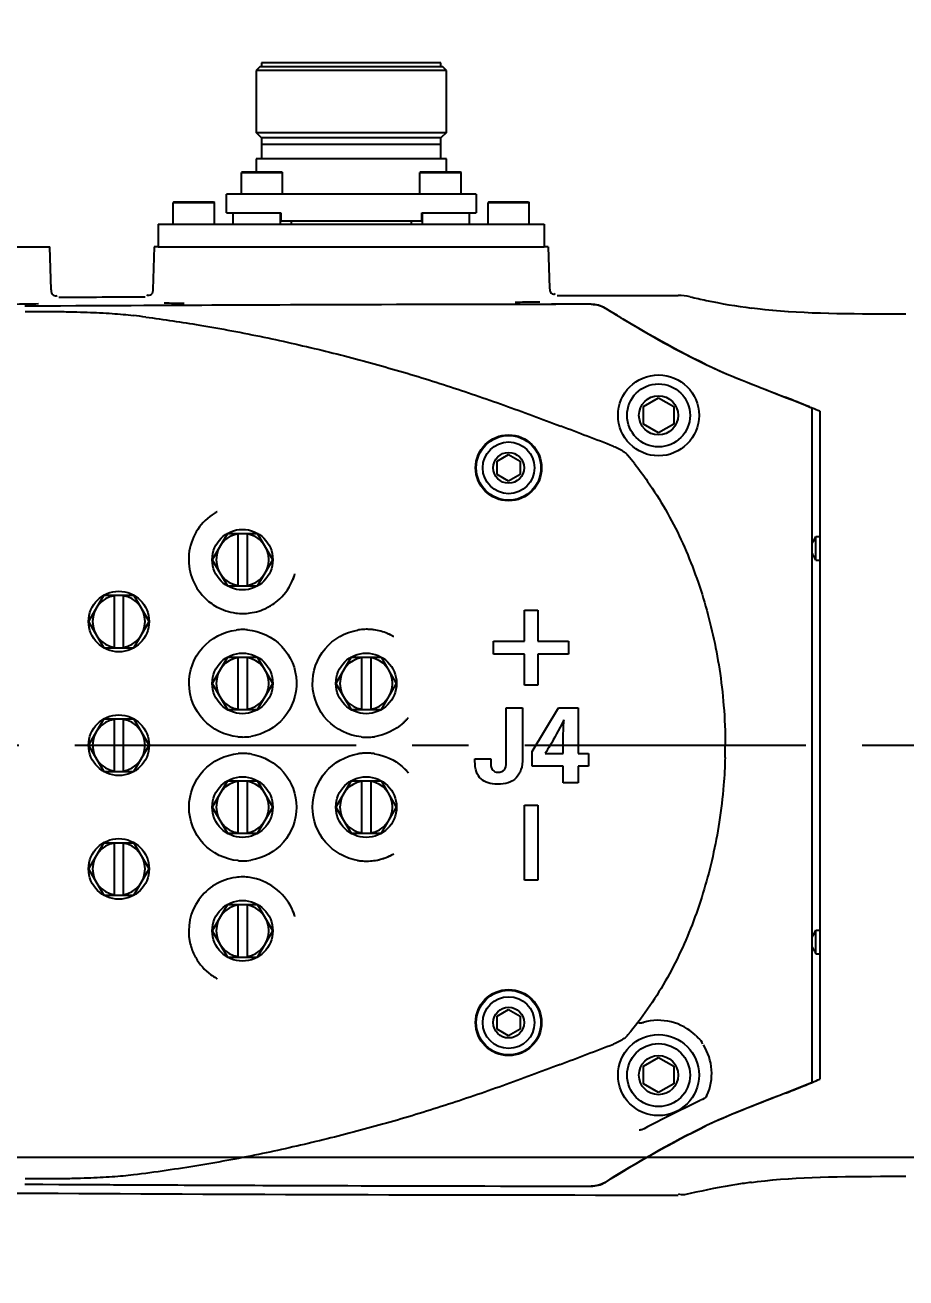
# Model space of a CAD drawing. Header units: millimetres. Extents: x 5828 to 6704, y 123 to 421.
# Drawn here: x 6401.25 to 6407.12, y 273.1 to 281.46 of the extents above; entities that cross this region are included whole.
import ezdxf
from ezdxf import colors
from ezdxf.entities.mleader import LeaderData, LeaderLine
from ezdxf.math import Vec2, Vec3

# ---------------------------------------------------------------- set-up
doc = ezdxf.new("R2010")
doc.units = ezdxf.units.MM
doc.linetypes.add('BANKLINE1', pattern=[5.5, 4, -1.5])
doc.linetypes.add('CENTER', pattern=[0.6, 0.375, -0.075, 0.075, -0.075])
for name, color, linetype in [('00_COMPONENTS', 7, 'BANKLINE1'), ('DIM', 7, 'Continuous'), ('外形图', 7, 'Continuous')]:
    doc.layers.add(name, color=color, linetype=linetype)
doc.styles.add('微软雅黑', font='msyh.ttc', dxfattribs={"height": 2.1})
doc.dimstyles.new('尺寸标注_1_20比例', dxfattribs={"dimtxt": 2.1, "dimasz": 1.7, "dimexe": 0.5, "dimexo": 0.4, "dimgap": 0.5, "dimtad": 1, "dimdec": 1, "dimlfac": 20, "dimdsep": 46, "dimtxsty": '微软雅黑', "dimcen": 0.09, "dimadec": 0, "dimazin": 0, "dimtp": 0.01, "dimtm": 0.01, "dimtfac": 1, "dimtdec": 1, "dimtofl": 0, "dimtmove": 0, "dimatfit": 3, "dimfxl": 1, "dimtolj": 1, "dimarcsym": 0})

# ---------------------------------------------------------------- blocks, each defined once
blk = doc.blocks.new('*D1546')
at = {"layer": 'Defpoints', "color": 0}
for p in [(6412.7723, 273.903), (6388.418, 254.4027), (6413.8205, 254.4027)]:
    blk.add_point(p, dxfattribs=at)
at = {"layer": 'DIM', "color": 0, "linetype": 'ByBlock', "lineweight": -2, "ltscale": 20}
for p, q in [((6412.3723, 273.903), (6387.918, 273.903)), ((6388.418, 272.203), (6388.418, 256.1027)), ((6413.4205, 254.4027), (6387.918, 254.4027))]:
    blk.add_line(p, q, dxfattribs=at)
at = {"layer": 'DIM', "color": 0}
for points in [[(6388.7013, 272.203), (6388.1347, 272.203), (6388.418, 273.903)], [(6388.1347, 256.1027), (6388.7013, 256.1027), (6388.418, 254.4027)]]:
    blk.add_solid(points, dxfattribs=at)
at = {"layer": 'DIM', "color": 0, "insert": (6386.8328, 264.1528), "char_height": 2.1, "attachment_point": 5, "rotation": 90, "style": '微软雅黑'}
blk.add_mtext('\\A1;390', dxfattribs=at)
blk = doc.blocks.new('*D1556')
at = {"layer": 'Defpoints', "color": 0}
for p in [(6382.8208, 278.3776), (6421.5708, 223.051), (6421.5708, 206.9092)]:
    blk.add_point(p, dxfattribs=at)
at = {"layer": 'DIM', "color": 0, "linetype": 'ByBlock', "lineweight": -2, "ltscale": 20}
for p, q in [((6382.8208, 277.9776), (6382.8208, 206.4092)), ((6421.5708, 222.651), (6421.5708, 206.4092)), ((6384.5208, 206.9092), (6419.8708, 206.9092))]:
    blk.add_line(p, q, dxfattribs=at)
at = {"layer": 'DIM', "color": 0}
for points in [[(6384.5208, 207.1925), (6384.5208, 206.6258), (6382.8208, 206.9092)], [(6419.8708, 206.6258), (6419.8708, 207.1925), (6421.5708, 206.9092)]]:
    blk.add_solid(points, dxfattribs=at)
at = {"layer": 'DIM', "color": 0, "insert": (6402.1958, 208.4775), "char_height": 2.1, "attachment_point": 5, "style": '微软雅黑'}
blk.add_mtext('\\A1;775', dxfattribs=at)

msp = doc.modelspace()

# ---------------------------------------------------------------- linework, layer by layer
at = {"layer": '外形图', "linetype": 'Continuous'}
for p, q in [((6402.8108, 281.1776), (6402.7858, 281.1526)), ((6404.0308, 281.1776), (6402.8108, 281.1776)), ((6402.8233, 281.2026), (6402.8233, 281.1776)), ((6404.0183, 281.2026), (6402.8233, 281.2026)), ((6404.0183, 281.1776), (6404.0183, 281.2026)), ((6404.0558, 281.1526), (6404.0308, 281.1776)), ((6402.7858, 281.1526), (6402.7858, 280.7401)), ((6404.0558, 281.1526), (6402.7858, 281.1526)), ((6404.0558, 280.7401), (6404.0558, 281.1526)), ((6402.8233, 280.7026), (6402.7858, 280.7401)), ((6402.7858, 280.7401), (6404.0558, 280.7401)), ((6402.8233, 280.7026), (6402.8233, 280.5626)), ((6404.0183, 280.7026), (6402.8233, 280.7026)), ((6404.0558, 280.7401), (6404.0183, 280.7026)), ((6404.0183, 280.5626), (6404.0183, 280.7026)), ((6404.0183, 280.6591), (6402.8233, 280.6591)), ((6402.7858, 280.5626), (6402.7858, 280.4776)), ((6404.0558, 280.5626), (6402.7858, 280.5626)), ((6404.0558, 280.4776), (6404.0558, 280.5626)), ((6402.6933, 280.4776), (6402.6883, 280.4726)), ((6402.6883, 280.3276), (6402.6883, 280.4726)), ((6402.6883, 280.4726), (6402.9633, 280.4726)), ((6402.6933, 280.4776), (6402.9583, 280.4776)), ((6402.9583, 280.4776), (6402.9633, 280.4726)), ((6402.9633, 280.3276), (6402.9633, 280.4726)), ((6403.8833, 280.4776), (6403.8783, 280.4726)), ((6403.8783, 280.3276), (6403.8783, 280.4726)), ((6403.8783, 280.4726), (6404.1533, 280.4726)), ((6403.8833, 280.4776), (6404.1483, 280.4776)), ((6404.1483, 280.4776), (6404.1533, 280.4726)), ((6404.1533, 280.3276), (6404.1533, 280.4726)), ((6402.2383, 280.2776), (6402.2333, 280.2726)), ((6402.2333, 280.1276), (6402.2333, 280.2726)), ((6402.2333, 280.2726), (6402.5083, 280.2726)), ((6402.2383, 280.2776), (6402.5033, 280.2776)), ((6402.5033, 280.2776), (6402.5083, 280.2726)), ((6402.5083, 280.1276), (6402.5083, 280.2726)), ((6402.5883, 280.2026), (6402.5883, 280.3276)), ((6404.2533, 280.3276), (6402.5883, 280.3276)), ((6404.2533, 280.3276), (6404.2533, 280.2026)), ((6404.3383, 280.2776), (6404.3333, 280.2726)), ((6404.3333, 280.1276), (6404.3333, 280.2726)), ((6404.3333, 280.2726), (6404.6083, 280.2726)), ((6404.3383, 280.2776), (6404.6033, 280.2776)), ((6404.6033, 280.2776), (6404.6083, 280.2726)), ((6404.6083, 280.1276), (6404.6083, 280.2726)), ((6402.5883, 280.2026), (6402.9508, 280.2026)), ((6402.6333, 280.1276), (6402.6333, 280.2026)), ((6402.9458, 280.2026), (6402.9458, 280.1276)), ((6402.9508, 280.2026), (6402.9508, 280.1501)), ((6403.8908, 280.1501), (6403.8908, 280.2026)), ((6403.8908, 280.2026), (6404.2533, 280.2026)), ((6403.8958, 280.1276), (6403.8958, 280.2026)), ((6404.2083, 280.2026), (6404.2083, 280.1276)), ((6402.1333, 280.1276), (6402.1333, 279.9776)), ((6402.1333, 280.1276), (6404.7083, 280.1276)), ((6402.9508, 280.1501), (6403.8908, 280.1501)), ((6403.0208, 280.1501), (6403.0208, 280.1276)), ((6403.8208, 280.1501), (6403.8208, 280.1276)), ((6404.7083, 280.1276), (6404.7083, 279.9776)), ((6400.6322, 279.9776), (6401.4095, 279.9776)), ((6401.4196, 279.6888), (6401.4095, 279.9776)), ((6402.1072, 279.9776), (6402.0972, 279.6918)), ((6402.1333, 279.9776), (6402.1072, 279.9776)), ((6402.1333, 279.9776), (6404.7083, 279.9776)), ((6402.1715, 279.9776), (6404.6702, 279.9776)), ((6404.7345, 279.9776), (6404.7083, 279.9776)), ((6404.7345, 279.9776), (6404.7441, 279.7003)), ((6404.7942, 279.652), (6405.6025, 279.6526)), ((6405.0209, 279.5934), (6404.87, 279.5932)), ((6406.1311, 279.5627), (6406.0896, 279.5679)), ((6406.1811, 279.5571), (6406.1309, 279.5628)), ((6406.232, 279.5521), (6406.1806, 279.5572)), ((6406.2841, 279.5476), (6406.2315, 279.5521)), ((6406.3365, 279.5437), (6406.2835, 279.5476)), ((6406.3892, 279.5404), (6406.3358, 279.5438)), ((6406.4425, 279.5375), (6406.3885, 279.5404)), ((6406.4963, 279.5352), (6406.4417, 279.5376)), ((6406.5507, 279.5333), (6406.4955, 279.5352)), ((6406.6057, 279.5317), (6406.5497, 279.5333)), ((6406.6613, 279.5305), (6406.6047, 279.5317)), ((6406.7177, 279.5296), (6406.6602, 279.5305)), ((6406.7749, 279.5289), (6406.7166, 279.5296)), ((6406.8329, 279.5284), (6406.7737, 279.5289)), ((6406.8918, 279.5281), (6406.8316, 279.5284)), ((6406.9515, 279.5279), (6406.8904, 279.5281)), ((6407.012, 279.5278), (6406.95, 279.5279)), ((6407.1208, 279.5276), (6407.0104, 279.5278)), ((6405.3696, 278.9111), (6405.4708, 278.9696)), ((6405.4708, 278.9696), (6405.5721, 278.9111)), ((6406.311, 278.976), (6406.3184, 278.9731)), ((6405.3696, 278.7942), (6405.3696, 278.9111)), ((6405.5721, 278.9111), (6405.5721, 278.7942)), ((6406.4958, 274.4042), (6406.4958, 278.9011)), ((6406.5458, 278.8799), (6406.5458, 274.4254)), ((6405.4708, 278.7357), (6405.3696, 278.7942)), ((6405.5721, 278.7942), (6405.4708, 278.7357)), ((6404.3946, 278.5467), (6404.4708, 278.5907)), ((6404.4708, 278.5907), (6404.5471, 278.5467)), ((6404.3946, 278.4586), (6404.3946, 278.5467)), ((6404.5471, 278.5467), (6404.5471, 278.4586)), ((6404.4708, 278.4146), (6404.3946, 278.4586)), ((6404.5471, 278.4586), (6404.4708, 278.4146)), ((6402.5948, 278.0651), (6402.4937, 277.8901)), ((6402.5948, 278.0651), (6402.7968, 278.0651)), ((6402.6658, 277.7151), (6402.6658, 278.0651)), ((6402.7258, 278.0651), (6402.7258, 277.7151)), ((6402.8979, 277.8901), (6402.7968, 278.0651)), ((6406.5208, 277.886), (6406.5208, 278.0443)), ((6406.5208, 278.0443), (6406.5458, 278.0443)), ((6402.4937, 277.8901), (6402.5948, 277.7151)), ((6402.7968, 277.7151), (6402.8979, 277.8901)), ((6406.5208, 277.886), (6406.5458, 277.886)), ((6402.5948, 277.7151), (6402.7968, 277.7151)), ((6401.7698, 277.6526), (6401.6687, 277.4776)), ((6401.7698, 277.6526), (6401.9718, 277.6526)), ((6401.8408, 277.3026), (6401.8408, 277.6526)), ((6401.9008, 277.6526), (6401.9008, 277.3026)), ((6402.0729, 277.4776), (6401.9718, 277.6526)), ((6404.5758, 277.3461), (6404.5758, 277.5526)), ((6404.5758, 277.5526), (6404.6658, 277.5526)), ((6404.6658, 277.5526), (6404.6658, 277.3461)), ((6401.6687, 277.4776), (6401.7698, 277.3026)), ((6401.9718, 277.3026), (6402.0729, 277.4776)), ((6404.3708, 277.2592), (6404.3708, 277.3461)), ((6404.3708, 277.3461), (6404.5758, 277.3461)), ((6404.6658, 277.3461), (6404.8708, 277.3461)), ((6404.8708, 277.3461), (6404.8708, 277.2592)), ((6401.7698, 277.3026), (6401.9718, 277.3026)), ((6404.5758, 277.2592), (6404.3708, 277.2592)), ((6404.5758, 277.0526), (6404.5758, 277.2592)), ((6404.6658, 277.2592), (6404.6658, 277.0526)), ((6404.8708, 277.2592), (6404.6658, 277.2592)), ((6402.5948, 277.2401), (6402.4937, 277.0651)), ((6402.5948, 277.2401), (6402.7968, 277.2401)), ((6402.6658, 276.8901), (6402.6658, 277.2401)), ((6402.7258, 277.2401), (6402.7258, 276.8901)), ((6402.8979, 277.0651), (6402.7968, 277.2401)), ((6403.4198, 277.2401), (6403.3187, 277.0651)), ((6403.4198, 277.2401), (6403.6218, 277.2401)), ((6403.4908, 276.8901), (6403.4908, 277.2401)), ((6403.5508, 277.2401), (6403.5508, 276.8901)), ((6403.7229, 277.0651), (6403.6218, 277.2401)), ((6402.4937, 277.0651), (6402.5948, 276.8901)), ((6402.7968, 276.8901), (6402.8979, 277.0651)), ((6403.3187, 277.0651), (6403.4198, 276.8901)), ((6403.6218, 276.8901), (6403.7229, 277.0651)), ((6404.6658, 277.0526), (6404.5758, 277.0526)), ((6402.5948, 276.8901), (6402.7968, 276.8901)), ((6403.4198, 276.8901), (6403.6218, 276.8901)), ((6404.4554, 276.5402), (6404.4554, 276.9026)), ((6404.4554, 276.9026), (6404.5641, 276.9026)), ((6404.5641, 276.9026), (6404.5641, 276.5687)), ((6404.6274, 276.6116), (6404.8036, 276.9026)), ((6404.8036, 276.9026), (6404.9349, 276.9026)), ((6404.9349, 276.9026), (6404.9349, 276.598)), ((6401.7698, 276.8276), (6401.6687, 276.6526)), ((6401.7698, 276.8276), (6401.9718, 276.8276)), ((6401.8408, 276.4776), (6401.8408, 276.8276)), ((6401.9008, 276.8276), (6401.9008, 276.4776)), ((6402.0729, 276.6526), (6401.9718, 276.8276)), ((6404.8349, 276.598), (6404.8349, 276.6864)), ((6401.6687, 276.6526), (6401.7698, 276.4776)), ((6401.9718, 276.4776), (6402.0729, 276.6526)), ((6404.6274, 276.513), (6404.6274, 276.6116)), ((6404.7152, 276.598), (6404.8349, 276.598)), ((6404.9349, 276.598), (6405.0038, 276.598)), ((6405.0038, 276.598), (6405.0038, 276.513)), ((6404.2458, 276.5461), (6404.2458, 276.5618)), ((6404.2458, 276.5618), (6404.352, 276.5618)), ((6404.352, 276.5618), (6404.3513, 276.544)), ((6404.8349, 276.513), (6404.6274, 276.513)), ((6404.8349, 276.4026), (6404.8349, 276.513)), ((6404.9349, 276.513), (6404.9349, 276.4026)), ((6405.0038, 276.513), (6404.9349, 276.513)), ((6401.7698, 276.4776), (6401.9718, 276.4776)), ((6402.5948, 276.4151), (6402.4937, 276.2401)), ((6402.5948, 276.4151), (6402.7968, 276.4151)), ((6402.6658, 276.0651), (6402.6658, 276.4151)), ((6402.7258, 276.4151), (6402.7258, 276.0651)), ((6402.8979, 276.2401), (6402.7968, 276.4151)), ((6403.4198, 276.4151), (6403.3187, 276.2401)), ((6403.4198, 276.4151), (6403.6218, 276.4151)), ((6403.4908, 276.0651), (6403.4908, 276.4151)), ((6403.5508, 276.4151), (6403.5508, 276.0651)), ((6403.7229, 276.2401), (6403.6218, 276.4151)), ((6404.9349, 276.4026), (6404.8349, 276.4026)), ((6404.5758, 275.7526), (6404.5758, 276.2526)), ((6404.5758, 276.2526), (6404.6658, 276.2526)), ((6404.6658, 276.2526), (6404.6658, 275.7526)), ((6402.4937, 276.2401), (6402.5948, 276.0651)), ((6402.7968, 276.0651), (6402.8979, 276.2401)), ((6403.3187, 276.2401), (6403.4198, 276.0651)), ((6403.6218, 276.0651), (6403.7229, 276.2401)), ((6401.7698, 276.0026), (6401.6687, 275.8276)), ((6401.7698, 276.0026), (6401.9718, 276.0026)), ((6401.8408, 275.6526), (6401.8408, 276.0026)), ((6401.9008, 276.0026), (6401.9008, 275.6526)), ((6402.0729, 275.8276), (6401.9718, 276.0026)), ((6402.5948, 276.0651), (6402.7968, 276.0651)), ((6403.4198, 276.0651), (6403.6218, 276.0651)), ((6401.6687, 275.8276), (6401.7698, 275.6526)), ((6401.9718, 275.6526), (6402.0729, 275.8276)), ((6404.6658, 275.7526), (6404.5758, 275.7526)), ((6401.7698, 275.6526), (6401.9718, 275.6526)), ((6402.5948, 275.5901), (6402.4937, 275.4151)), ((6402.5948, 275.5901), (6402.7968, 275.5901)), ((6402.6658, 275.2401), (6402.6658, 275.5901)), ((6402.7258, 275.5901), (6402.7258, 275.2401)), ((6402.8979, 275.4151), (6402.7968, 275.5901)), ((6402.4937, 275.4151), (6402.5948, 275.2401)), ((6402.7968, 275.2401), (6402.8979, 275.4151)), ((6406.5208, 275.261), (6406.5208, 275.4193)), ((6406.5208, 275.4193), (6406.5458, 275.4193)), ((6406.5208, 275.261), (6406.5458, 275.261)), ((6402.5948, 275.2401), (6402.7968, 275.2401)), ((6404.3946, 274.8467), (6404.4708, 274.8907)), ((6404.3946, 274.7586), (6404.3946, 274.8467)), ((6404.4708, 274.8907), (6404.5471, 274.8467)), ((6404.5471, 274.8467), (6404.5471, 274.7586)), ((6404.4708, 274.7146), (6404.3946, 274.7586)), ((6404.5471, 274.7586), (6404.4708, 274.7146)), ((6405.3696, 274.5111), (6405.4708, 274.5696)), ((6405.3696, 274.3942), (6405.3696, 274.5111)), ((6405.4708, 274.5696), (6405.5721, 274.5111)), ((6405.5721, 274.5111), (6405.5721, 274.3942)), ((6405.4708, 274.3357), (6405.3696, 274.3942)), ((6405.5721, 274.3942), (6405.4708, 274.3357)), ((6406.3177, 274.3319), (6406.3099, 274.3288)), ((6405.7483, 274.2826), (6405.7358, 274.2767)), ((6406.2835, 273.7576), (6406.3358, 273.7615)), ((6406.3358, 273.7615), (6406.3892, 273.7649)), ((6406.4417, 273.7677), (6406.4955, 273.7701)), ((6406.4955, 273.7701), (6406.5507, 273.772)), ((6406.5497, 273.772), (6406.6057, 273.7736)), ((6406.6047, 273.7735), (6406.6613, 273.7748)), ((6406.6602, 273.7748), (6406.7177, 273.7757)), ((6406.7166, 273.7757), (6406.7749, 273.7764)), ((6406.7737, 273.7764), (6406.8329, 273.7768)), ((6406.8316, 273.7768), (6406.8918, 273.7772)), ((6406.8904, 273.7772), (6406.9515, 273.7774)), ((6406.95, 273.7774), (6407.012, 273.7775)), ((6407.0104, 273.7775), (6407.1197, 273.7776)), ((6404.87, 273.7121), (6405.0209, 273.7119))]:
    msp.add_line(p, q, dxfattribs=at)
at = {"layer": '外形图', "linetype": 'CENTER', "ltscale": 5}
msp.add_line((6380.5779, 276.6526), (6420.9722, 276.6526), dxfattribs=at)
at = {"layer": '外形图', "linetype": 'Continuous'}
for points in [[(6405.3371, 274.8026), (6405.3382, 274.8017), (6405.3394, 274.801), (6405.3407, 274.8005), (6405.3421, 274.8002), (6405.3436, 274.8001), (6405.3452, 274.8), (6405.3468, 274.8001), (6405.3485, 274.8002), (6405.3503, 274.8003), (6405.3521, 274.8006), (6405.354, 274.8009), (6405.356, 274.8012), (6405.3581, 274.8016), (6405.3602, 274.8021), (6405.3623, 274.8026), (6405.3646, 274.8031), (6405.3669, 274.8037), (6405.3692, 274.8044)], [(6405.3754, 274.0948), (6405.3645, 274.0902), (6405.359, 274.0882), (6405.3533, 274.0866), (6405.3475, 274.0855), (6405.3417, 274.0848)], [(6406.0896, 273.7373), (6406.1311, 273.7425), (6406.1811, 273.7481), (6406.232, 273.7532)], [(6406.1309, 273.7425), (6406.1806, 273.7481), (6406.2315, 273.7531)], [(6406.2315, 273.7531), (6406.2841, 273.7577), (6406.3365, 273.7616)], [(6406.3885, 273.7649), (6406.4425, 273.7677), (6406.4963, 273.7701)]]:
    msp.add_lwpolyline(points, dxfattribs=at)
for centre, radius in [((6405.4708, 278.8526), 0.27), ((6405.4708, 278.8526), 0.21), ((6405.4708, 278.8526), 0.1309), ((6404.4708, 278.5026), 0.22), ((6404.4708, 278.5026), 0.2157), ((6404.4708, 278.5026), 0.1725), ((6404.4708, 278.5026), 0.1026), ((6402.6958, 277.8901), 0.2021), ((6401.8708, 277.4776), 0.2021), ((6402.6958, 277.0651), 0.2021), ((6403.5208, 277.0651), 0.2021), ((6401.8708, 276.6526), 0.2021), ((6402.6958, 276.2401), 0.2021), ((6403.5208, 276.2401), 0.2021), ((6401.8708, 275.8276), 0.2021), ((6402.6958, 275.4151), 0.2021), ((6404.4708, 274.8026), 0.22), ((6404.4708, 274.8026), 0.2157), ((6404.4708, 274.8026), 0.1725), ((6404.4708, 274.8026), 0.1026), ((6405.4708, 274.4526), 0.27), ((6405.4708, 274.4526), 0.21), ((6405.4708, 274.4526), 0.1309)]:
    msp.add_circle(centre, radius, dxfattribs=at)
for centre, radius, start, end in [((6405.802, -491.9802), 771.5739, 90.0580024, 90.3384002), ((6405.8089, -493.6732), 773.267, 90.0695725, 90.3381717), ((6402.2813, 286.6284), 7.0268, 269.11579, 270.19713), ((6405.6024, 279.3041), 0.3485, 76.83003, 89.99945), ((6400.5906, 268.413), 11.1907, 82.5019, 82.93052), ((6411.4456, 289.7701), 12.0069, 238.17834, 238.83648), ((6402.6646, 269.7051), 9.9622, 67.53026, 68.48402), ((6403.9794, 272.9052), 6.5026, 67.23124, 67.4589), ((6404.2987, 273.6644), 5.6789, 66.69088, 67.23727), ((6348.4633, 130.9568), 158.2016, 68.994932, 69.13112), ((6403.282, 276.9335), 2.5815, 38.23891, 39.77609), ((6402.6978, 277.892), 0.3609, 124.37368, 224.69742), ((6402.6973, 277.8928), 0.36, 119.68963, 124.38356), ((6402.6735, 277.9322), 0.314, 118.68966, 119.47878), ((6402.6741, 277.9311), 0.3153, 117.89871, 118.68967), ((6402.6958, 277.8901), 0.175, 99.87089, 260.12911), ((6402.6958, 277.8901), 0.175, 279.87089, 80.12911), ((6402.6965, 277.8923), 0.3616, 335.41114, 342.7597), ((6402.6958, 277.8901), 0.3616, 338.54723, 343.11307), ((6402.7325, 277.88), 0.3236, 342.94174, 343.57587), ((6402.7308, 277.8805), 0.3253, 343.57632, 344.74782), ((6401.8708, 277.4776), 0.175, 99.87089, 260.12911), ((6401.8708, 277.4776), 0.175, 279.87089, 80.12911), ((6402.6986, 277.8933), 0.3624, 224.74744, 241.04113), ((6402.6971, 277.8924), 0.3612, 296.54242, 301.03921), ((6402.6973, 277.892), 0.3608, 301.04668, 309.988), ((6402.6974, 277.8932), 0.362, 262.65752, 277.78652), ((6402.6967, 277.8939), 0.3627, 277.87999, 296.48006), ((6402.6975, 277.0653), 0.3585, 90.2683, 97.22579), ((6402.6974, 277.0666), 0.3572, 85.08865, 90.24758), ((6403.5233, 277.0659), 0.3597, 97.02561, 99.38506), ((6403.5233, 277.0653), 0.3603, 90.39958, 97.02283), ((6403.5233, 277.0655), 0.3601, 86.28945, 90.39477), ((6403.5233, 277.0657), 0.3599, 84.15847, 86.29013), ((6403.5233, 277.0658), 0.3598, 81.98454, 84.15778), ((6403.5229, 277.0642), 0.3614, 67.3046, 81.95529), ((6403.5232, 277.0653), 0.3603, 61.63408, 67.27502), ((6403.5208, 277.0651), 0.3616, 61.32035, 66.10028), ((6403.5359, 277.0909), 0.3318, 60.93911, 61.47486), ((6403.5351, 277.0894), 0.3334, 59.49785, 60.93839), ((6402.6958, 277.0651), 0.175, 99.87089, 260.12911), ((6402.6958, 277.0651), 0.175, 279.87089, 80.12911), ((6403.5208, 277.0651), 0.175, 99.87089, 260.12911), ((6403.5208, 277.0651), 0.175, 279.87089, 80.12911), ((6403.5465, 277.0443), 0.3285, 319.21759, 319.78757), ((6403.5448, 277.0458), 0.3308, 319.78846, 321.15058), ((6401.8708, 276.6526), 0.175, 99.87089, 260.12911), ((6401.8708, 276.6526), 0.175, 279.87089, 80.12911), ((6403.5228, 277.0662), 0.3607, 312.9756, 315.95267), ((6403.5208, 277.0651), 0.3616, 315.262, 319.37672), ((6403.5236, 277.0654), 0.3597, 315.95167, 319.05548), ((6402.6975, 277.0648), 0.3573, 264.57753, 269.72225), ((6402.6974, 277.0664), 0.359, 269.74597, 278.55761), ((6403.5234, 277.0649), 0.3593, 264.17009, 269.58664), ((6403.5233, 277.065), 0.3594, 269.59863, 270.31309), ((6403.5233, 277.066), 0.3604, 270.31683, 278.46333), ((6402.6975, 276.2404), 0.3574, 90.27375, 94.78951), ((6402.6974, 276.2404), 0.3574, 85.47522, 90.25897), ((6402.6973, 276.2379), 0.3599, 80.8172, 85.47878), ((6403.5235, 276.2381), 0.3616, 94.98391, 99.37922), ((6403.5234, 276.2402), 0.3594, 90.40811, 94.98702), ((6403.5233, 276.2402), 0.3595, 85.97692, 90.39504), ((6403.5232, 276.2382), 0.3614, 81.64427, 85.97951), ((6402.6938, 276.6509), 3.2217, 358.56879, 0.03036), ((6403.5226, 276.2389), 0.3611, 44.72646, 48.57179), ((6403.5208, 276.2401), 0.3616, 40.6233, 44.73817), ((6403.5236, 276.2399), 0.3597, 40.94731, 44.72807), ((6403.5458, 276.2604), 0.3294, 40.22216, 40.78137), ((6403.5443, 276.2591), 0.3314, 38.82058, 40.22134), ((6402.6958, 276.2401), 0.175, 99.87089, 260.12911), ((6402.6958, 276.2401), 0.175, 279.87089, 80.12911), ((6403.5208, 276.2401), 0.175, 99.87089, 260.12911), ((6403.5208, 276.2401), 0.175, 279.87089, 80.12911), ((6401.8708, 275.8276), 0.175, 99.87089, 260.12911), ((6401.8708, 275.8276), 0.175, 279.87089, 80.12911), ((6403.5208, 276.2401), 0.3616, 279.55987, 298.67965), ((6403.5231, 276.24), 0.3604, 294.1046, 296.24748), ((6403.5233, 276.2396), 0.3599, 296.24718, 298.36884), ((6403.5361, 276.2141), 0.3314, 298.52531, 299.06117), ((6403.5352, 276.2157), 0.3332, 299.06199, 300.51604), ((6402.6975, 276.2388), 0.3573, 265.04727, 269.73377), ((6402.6973, 276.2404), 0.359, 269.75989, 278.6961), ((6403.5235, 276.2412), 0.3615, 260.43887, 264.96376), ((6403.5233, 276.239), 0.3593, 264.96071, 269.59628), ((6403.5233, 276.2388), 0.3591, 269.60406, 270.25051), ((6403.5233, 276.2402), 0.3605, 270.25436, 277.84648), ((6403.523, 276.2409), 0.3613, 277.87823, 291.90977), ((6403.5233, 276.2397), 0.36, 291.93591, 294.10492), ((6402.6976, 275.4133), 0.3607, 97.51851, 191.74044), ((6402.6974, 275.412), 0.362, 82.22131, 97.46934), ((6402.6958, 275.4151), 0.175, 99.87089, 260.12911), ((6402.6958, 275.4151), 0.175, 279.87089, 80.12911), ((6402.696, 275.4128), 0.3621, 21.10151, 25.01135), ((6402.6958, 275.4151), 0.3616, 16.88692, 21.72882), ((6402.6975, 275.4134), 0.3605, 17.23484, 21.10327), ((6402.7318, 275.425), 0.3243, 16.42558, 17.05833), ((6402.7303, 275.4246), 0.3259, 15.25607, 16.42517), ((6402.6984, 275.4134), 0.3615, 191.73104, 199.2166), ((6402.6981, 275.4134), 0.3613, 199.2278, 206.1257), ((6402.6977, 275.4132), 0.3609, 206.12628, 209.3807), ((6407.7363, 275.9603), 1.4023, 209.06673, 209.91311), ((6402.6978, 275.4134), 0.361, 233.74879, 240.31444), ((6402.6725, 275.3713), 0.3119, 240.52119, 241.31586), ((6402.6733, 275.3728), 0.3137, 241.31584, 242.1076), ((6405.4676, 274.4557), 0.3622, 46.57127, 105.74785), ((6350.6429, 416.6579), 152.1079, 290.863628, 291.006941), ((6405.4683, 274.4633), 0.357, 335.70106, 32.34496), ((6404.2981, 279.6422), 5.6804, 292.7629, 293.30913), ((6402.6562, 283.6209), 9.9846, 291.51288, 292.46719), ((6403.9778, 280.4038), 6.5066, 292.53882, 292.76889), ((6408.0639, 269.3764), 5.2558, 115.67675, 117.35969), ((6405.464, 970.1712), 696.5185, 269.285381, 270.0113875), ((6405.8089, 1046.9797), 773.2682, 269.6618221, 269.9304273), ((6405.8021, 1045.3004), 771.5889, 269.6615951, 269.9419938)]:
    msp.add_arc(centre, radius, start, end, dxfattribs=at)
for points, knots in [([(6401.4196, 279.6888), (6401.42, 279.6771), (6401.4218, 279.6513), (6401.4522, 279.6468), (6401.4599, 279.653)], [0, 0, 0, 0, 0.541334, 1, 1, 1, 1]), ([(6402.0972, 279.6918), (6402.0968, 279.6802), (6402.095, 279.6545), (6402.0649, 279.6499), (6402.0571, 279.656)], [0, 0, 0, 0, 0.540717, 1, 1, 1, 1]), ([(6404.7442, 279.7003), (6404.7446, 279.6887), (6404.7463, 279.6629), (6404.7766, 279.6584), (6404.7844, 279.6645)], [0, 0, 0, 0, 0.541083, 1, 1, 1, 1]), ([(6401.1355, 279.5947), (6401.1535, 279.5949), (6401.22, 279.5954), (6401.2864, 279.5965), (6401.3348, 279.5979)], [0, 0, 0, 0, 0.271962, 1, 1, 1, 1]), ([(6404.515, 279.6085), (6404.5574, 279.6085), (6404.6118, 279.6089), (6404.6662, 279.6101), (6404.6781, 279.6104)], [0, 0, 0, 0, 0.781084, 1, 1, 1, 1]), ([(6405.6819, 279.6435), (6405.7176, 279.6351), (6405.8525, 279.6049), (6405.9889, 279.5811), (6406.0896, 279.5679)], [0, 0, 0, 0, 0.26523, 1, 1, 1, 1]), ([(6401.2454, 279.5452), (6401.2842, 279.5455), (6401.3587, 279.5456), (6401.4664, 279.5449), (6401.566, 279.5433), (6401.6572, 279.5407), (6401.7154, 279.5383), (6401.7428, 279.5369)], [0, 0, 0, 0, 0.233718, 0.449532, 0.64912, 0.834341, 1, 1, 1, 1]), ([(6401.7428, 279.5369), (6401.7439, 279.5368), (6401.7716, 279.5354), (6401.8238, 279.5323), (6401.8978, 279.5264), (6401.9451, 279.5214), (6401.9679, 279.5186)], [0, 0, 0, 0, 0.014885, 0.367983, 0.695105, 1, 1, 1, 1]), ([(6402.0509, 279.508), (6402.1709, 279.4922), (6402.4346, 279.4531), (6402.8348, 279.3778), (6403.2475, 279.2836), (6403.6468, 279.1782), (6404.0358, 279.0607), (6404.4173, 278.9307), (6404.6771, 278.8341), (6404.8109, 278.7834), (6404.8195, 278.7801)], [0, 0, 0, 0, 0.12651, 0.278599, 0.425657, 0.569039, 0.710231, 0.850382, 0.990356, 1, 1, 1, 1]), ([(6405.1707, 278.6457), (6405.1837, 278.6408), (6405.208, 278.6301), (6405.2405, 278.6103), (6405.2587, 278.594), (6405.266, 278.5851)], [0, 0, 0, 0, 0.364562, 0.69727, 1, 1, 1, 1]), ([(6405.3096, 278.5313), (6405.3402, 278.4926), (6405.414, 278.3931), (6405.5203, 278.2249), (6405.6228, 278.0257), (6405.7088, 277.8191), (6405.7794, 277.6067), (6405.8362, 277.3871), (6405.8797, 277.1568), (6405.9087, 276.9109), (6405.9156, 276.7408), (6405.9155, 276.6526)], [0, 0, 0, 0, 0.073637, 0.18485, 0.296658, 0.407799, 0.518628, 0.630555, 0.746192, 0.868375, 1, 1, 1, 1]), ([(6406.5106, 277.9035), (6406.5079, 277.908), (6406.5027, 277.9172), (6406.4979, 277.9266), (6406.4957, 277.9315)], [0, 0, 0, 0, 0.495577, 1, 1, 1, 1]), ([(6406.5208, 277.886), (6406.5191, 277.8889), (6406.5157, 277.8948), (6406.5123, 277.9006), (6406.5106, 277.9035)], [0, 0, 0, 0, 0.501304, 1, 1, 1, 1]), ([(6402.6638, 276.7091), (6402.5789, 276.7171), (6402.4087, 276.8002), (6402.3064, 277.0606), (6402.4018, 277.3228), (6402.5683, 277.4104), (6402.6524, 277.421)], [0, 0, 0, 0, 0.250085, 0.50132, 0.751421, 1, 1, 1, 1]), ([(6402.7279, 277.4226), (6402.8125, 277.4153), (6402.9826, 277.3345), (6403.0881, 277.0771), (6402.9979, 276.8147), (6402.8343, 276.724), (6402.7508, 276.7115)], [0, 0, 0, 0, 0.250145, 0.501214, 0.751385, 1, 1, 1, 1]), ([(6403.4869, 276.7075), (6403.4031, 276.716), (6403.2352, 276.7981), (6403.1311, 277.0546), (6403.2206, 277.3158), (6403.3821, 277.4072), (6403.4646, 277.4208)], [0, 0, 0, 0, 0.249357, 0.501402, 0.752322, 1, 1, 1, 1]), ([(6402.6666, 275.8827), (6402.5806, 275.8902), (6402.4077, 275.9739), (6402.3051, 276.2394), (6402.4075, 276.5056), (6402.5814, 276.5893), (6402.6677, 276.5966)], [0, 0, 0, 0, 0.248891, 0.499067, 0.750234, 1, 1, 1, 1]), ([(6402.7547, 276.5932), (6402.836, 276.5801), (6402.9946, 276.4918), (6403.0865, 276.2387), (6402.9933, 275.9856), (6402.8333, 275.898), (6402.7516, 275.8855)], [0, 0, 0, 0, 0.248881, 0.499103, 0.750095, 1, 1, 1, 1]), ([(6403.4635, 275.8847), (6403.3827, 275.8983), (6403.225, 275.9867), (6403.1325, 276.2392), (6403.2245, 276.4927), (6403.3834, 276.5814), (6403.4646, 276.5948)], [0, 0, 0, 0, 0.24788, 0.498722, 0.750757, 1, 1, 1, 1]), ([(6405.9145, 276.5705), (6405.913, 276.5091), (6405.9053, 276.3651), (6405.8791, 276.1444), (6405.835, 275.9123), (6405.7775, 275.6921), (6405.7066, 275.4803), (6405.6207, 275.2752), (6405.5187, 275.0777), (6405.4008, 274.8914), (6405.312, 274.7754), (6405.266, 274.7201)], [0, 0, 0, 0, 0.092278, 0.216429, 0.333836, 0.446993, 0.558217, 0.669165, 0.780805, 0.891966, 1, 1, 1, 1]), ([(6406.5106, 275.279), (6406.5081, 275.2835), (6406.5031, 275.2926), (6406.498, 275.3017), (6406.4956, 275.3064)], [0, 0, 0, 0, 0.49251, 1, 1, 1, 1]), ([(6405.266, 274.7201), (6405.2587, 274.7113), (6405.2405, 274.695), (6405.208, 274.6752), (6405.1837, 274.6645), (6405.1707, 274.6596)], [0, 0, 0, 0, 0.302729, 0.635437, 1, 1, 1, 1]), ([(6405.7166, 274.7188), (6405.7224, 274.7133), (6405.7379, 274.6958), (6405.763, 274.6777), (6405.762, 274.6612)], [0, 0, 0, 0, 0.323717, 1, 1, 1, 1]), ([(6404.8154, 274.5236), (6404.8069, 274.5204), (6404.6713, 274.469), (6404.4079, 274.3711), (6404.0217, 274.24), (6403.6306, 274.1225), (6403.2327, 274.0181), (6402.8242, 273.9254), (6402.4019, 273.8462), (6402.1141, 273.8048), (6401.9679, 273.7867)], [0, 0, 0, 0, 0.009223, 0.147544, 0.285838, 0.42408, 0.562946, 0.704295, 0.850126, 1, 1, 1, 1]), ([(6401.9679, 273.7867), (6401.9453, 273.7839), (6401.8982, 273.7789), (6401.8246, 273.773), (6401.7451, 273.7683), (6401.6594, 273.7646), (6401.5669, 273.762), (6401.4671, 273.7603), (6401.3591, 273.7597), (6401.2843, 273.7598), (6401.2455, 273.76)], [0, 0, 0, 0, 0.094356, 0.196276, 0.306252, 0.424701, 0.552183, 0.689776, 0.83869, 1, 1, 1, 1]), ([(6406.0896, 273.7373), (6406.0571, 273.7331), (6405.9202, 273.7133), (6405.7845, 273.6859), (6405.6819, 273.6618)], [0, 0, 0, 0, 0.237511, 1, 1, 1, 1])]:
    msp.add_open_spline(points, degree=3, knots=knots, dxfattribs=at)
for points in [[(6401.4698, 279.6405), (6401.6623, 279.6416), (6401.8549, 279.6426), (6402.0475, 279.6435)], [(6405.1146, 279.5679), (6405.0871, 279.585), (6405.0533, 279.5934), (6405.0209, 279.5934)], [(6405.0209, 279.5934), (6405.0378, 279.5934), (6405.0549, 279.5912), (6405.0712, 279.5867)], [(6405.0712, 279.5867), (6405.0864, 279.5825), (6405.1012, 279.5763), (6405.1146, 279.5679)], [(6405.7866, 279.1921), (6405.5552, 279.3032), (6405.3327, 279.4327), (6405.1146, 279.5679)], [(6405.2322, 279.4959), (6405.4126, 279.3869), (6405.5966, 279.2833), (6405.7866, 279.1921)], [(6405.7866, 279.1921), (6406.0169, 279.0813), (6406.2602, 279), (6406.4958, 278.9011)], [(6405.7866, 279.1921), (6405.8768, 279.1487), (6405.9696, 279.1107), (6406.0627, 279.0737)], [(6406.0627, 279.0737), (6406.1453, 279.0409), (6406.2283, 279.0087), (6406.311, 278.976)], [(6406.4955, 277.9989), (6406.5031, 278.0145), (6406.5127, 278.029), (6406.5205, 278.0444)], [(6402.9291, 277.6155), (6402.9696, 277.6496), (6403.0033, 277.6937), (6403.0253, 277.7418)], [(6402.5231, 277.5762), (6402.5624, 277.5545), (6402.6066, 277.54), (6402.6512, 277.5342)], [(6403.7687, 276.8022), (6403.7167, 276.7537), (6403.6468, 276.72), (6403.5763, 276.7095)], [(6404.8398, 276.8219), (6404.8044, 276.7529), (6404.774, 276.6964), (6404.7486, 276.6526)], [(6404.8349, 276.6864), (6404.8349, 276.7226), (6404.8363, 276.7679), (6404.8398, 276.8219)], [(6403.5757, 276.5958), (6403.6433, 276.5859), (6403.7103, 276.5548), (6403.7615, 276.5096)], [(6404.7486, 276.6526), (6404.7363, 276.6314), (6404.7252, 276.6132), (6404.7152, 276.598)], [(6404.2865, 276.4277), (6404.2594, 276.4517), (6404.2458, 276.4911), (6404.2458, 276.5461)], [(6404.3513, 276.544), (6404.3511, 276.5395), (6404.3511, 276.5351), (6404.3513, 276.531)], [(6404.3513, 276.531), (6404.3529, 276.492), (6404.37, 276.4726), (6404.3983, 276.4726)], [(6404.4421, 276.4884), (6404.4509, 276.4987), (6404.4554, 276.5162), (6404.4554, 276.5402)], [(6404.5641, 276.5687), (6404.5641, 276.5081), (6404.5494, 276.4636), (6404.521, 276.4349)], [(6404.3955, 276.3918), (6404.3499, 276.3918), (6404.3137, 276.4037), (6404.2865, 276.4277)], [(6404.521, 276.4349), (6404.4923, 276.4061), (6404.4505, 276.3918), (6404.3955, 276.3918)], [(6404.3983, 276.4726), (6404.4185, 276.4726), (6404.4331, 276.4778), (6404.4421, 276.4884)], [(6403.0242, 275.5659), (6402.9755, 275.6701), (6402.8604, 275.7551), (6402.7464, 275.7707)], [(6406.4956, 275.3739), (6406.5036, 275.3893), (6406.5122, 275.4043), (6406.5208, 275.4193)], [(6402.3833, 275.2362), (6402.4082, 275.1919), (6402.4434, 275.1523), (6402.4843, 275.1222)], [(6406.4958, 274.4042), (6406.2602, 274.3053), (6406.0169, 274.224), (6405.7866, 274.1132)], [(6406.3099, 274.3288), (6406.2271, 274.2961), (6406.1441, 274.264), (6406.0614, 274.2311)], [(6405.7358, 274.2767), (6405.6143, 274.2189), (6405.4943, 274.1577), (6405.3754, 274.0948)], [(6405.7937, 274.3164), (6405.7863, 274.3), (6405.7671, 274.2895), (6405.7496, 274.2852)], [(6406.0614, 274.2311), (6405.9688, 274.1942), (6405.8764, 274.1564), (6405.7866, 274.1132)], [(6405.1146, 273.7373), (6405.3327, 273.8726), (6405.5552, 274.002), (6405.7866, 274.1132)], [(6405.6485, 274.0443), (6405.4661, 273.95), (6405.2891, 273.8455), (6405.1146, 273.7373)], [(6405.0209, 273.7119), (6405.0533, 273.7119), (6405.0871, 273.7203), (6405.1146, 273.7373)], [(6405.0712, 273.7186), (6405.0549, 273.7141), (6405.0378, 273.7119), (6405.0209, 273.7119)], [(6405.1146, 273.7373), (6405.1012, 273.729), (6405.0864, 273.7228), (6405.0712, 273.7186)], [(6405.6819, 273.6619), (6405.6566, 273.6559), (6405.6289, 273.65), (6405.6041, 273.6579)]]:
    msp.add_open_spline(points, degree=3, dxfattribs=at)

# ---------------------------------------------------------------- dimensions: what is measured, and where the dimension line sits
at = {"layer": 'DIM', "linetype": 'ByBlock', "ltscale": 20}
dim = msp.add_linear_dim(base=(6421.5708, 206.9092), p1=(6382.8208, 278.3776), p2=(6421.5708, 223.051), dimstyle='尺寸标注_1_20比例', dxfattribs=at)
dim.commit()
dim.dimension.update_dxf_attribs({"geometry": '*D1556', "text_midpoint": (6402.1958, 206.9092), "dimtype": 160})
dim = msp.add_linear_dim(base=(6388.418, 254.4027), p1=(6412.7723, 273.903), p2=(6413.8205, 254.4027), angle=90, dimstyle='尺寸标注_1_20比例', dxfattribs=at)
dim.commit()
dim.dimension.update_dxf_attribs({"geometry": '*D1546', "text_midpoint": (6388.418, 264.1528), "dimtype": 160})

# ---------------------------------------------------------------- leaders
at = {"layer": '00_COMPONENTS', "linetype": 'ByBlock', "ltscale": 20}
ml = msp.add_multileader_mtext('Standard', dxfattribs=at)
ml.set_content('2×R14', style='微软雅黑')
ml.set_leader_properties()
ml.build(insert=Vec2(0, 0))
ml.multileader.update_dxf_attribs({"text_left_attachment_type": 5, "text_right_attachment_type": 5, "dogleg_length": 0.15, "arrow_head_size": 1.7})
ctx = ml.context
ctx.base_point, ctx.char_height, ctx.arrow_head_size, ctx.landing_gap_size, ctx.plane_origin = Vec3(6395.546, 283.2897), 2.1, 1.7, 0.3, Vec3(6389.7382, 276.7498)
ctx.left_attachment, ctx.right_attachment = 5, 5
notes = []
notes.append((ctx, [(0, (1, 1, 0), (6395.396, 283.2897), (1, 0), 0.15, [(0, [(6391.4281, 277.2562)], 0, [])])]))
ctx.mtext.insert, ctx.mtext.flow_direction = Vec3(6395.846, 285.865), 5
at = {"layer": '外形图'}
ml = msp.add_multileader_mtext('Standard', dxfattribs=at)
ml.set_content('2×M5{\\A1;\\C256; depth10}', style='微软雅黑')
ml.set_leader_properties()
ml.build(insert=Vec2(0, 0))
ml.multileader.update_dxf_attribs({"text_left_attachment_type": 5, "text_right_attachment_type": 5, "dogleg_length": 0.15, "arrow_head_size": 1.7})
ctx = ml.context
ctx.base_point, ctx.char_height, ctx.arrow_head_size, ctx.landing_gap_size, ctx.plane_origin = Vec3(6388.928, 266.6829), 2.1, 1.7, 0.3, Vec3(6412.7723, 273.9059)
ctx.left_attachment, ctx.right_attachment, ctx.text_align_type = 5, 5, 2
notes.append((ctx, [(0, (1, 1, 0), (6409.3724, 266.6829), (-1, 0), 0.15, [(0, [(6412.7723, 273.9059)], 0, [])])]))
ctx.mtext.insert, ctx.mtext.alignment, ctx.mtext.flow_direction = Vec3(6408.9224, 269.5922), 3, 5
for ctx, leaders in notes:
    for number, flags, end, landing, length, lines in leaders:
        leader = LeaderData()
        leader.index, (leader.has_last_leader_line, leader.has_dogleg_vector, leader.attachment_direction) = number, flags
        leader.last_leader_point, leader.dogleg_vector, leader.dogleg_length = Vec3(end), Vec3(landing), length
        for number, points, colour, breaks in lines:
            line = LeaderLine()
            line.index, line.vertices, line.color, line.breaks = number, Vec3.list(points), colors.encode_raw_color(colour), breaks
            leader.lines.append(line)
        ctx.leaders.append(leader)

doc.saveas('drawing.dxf')
